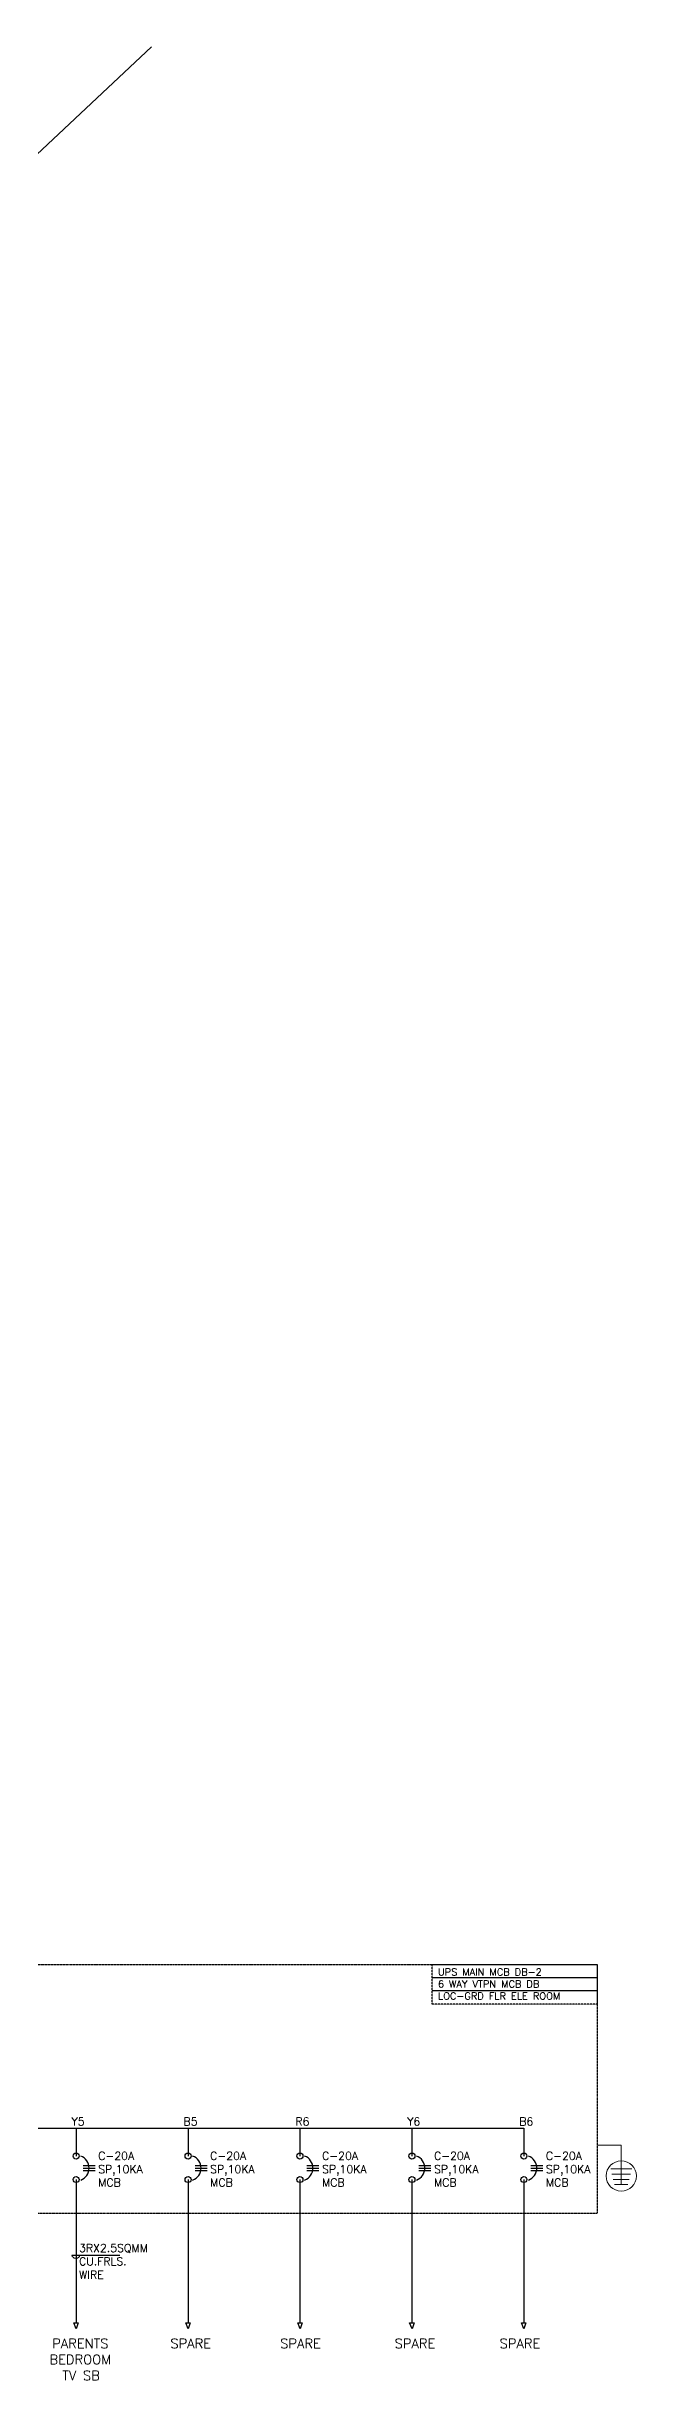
# Model space of a CAD drawing. Header units: inches. Extents: x 1505 to 45938, y 688 to 13260.
# Drawn here: x 11971 to 13446, y 7288 to 13122 of the extents above; entities that cross this region are included whole.
import ezdxf

# ---------------------------------------------------------------- set-up
doc = ezdxf.new("R2010")
doc.units = ezdxf.units.IN
doc.header["$MEASUREMENT"] = 0
doc.linetypes.add('DASHED', pattern=[0.75, 0.5, -0.25])
doc.linetypes.add('DASHED2', pattern=[0.375, 0.25, -0.125])
for name, color, linetype, lineweight in [('ELC.CABLE', 6, 'Continuous', 25), ('ELEC CT', 4, 'Continuous', 18), ('ELEC TEXT', 7, 'Continuous', 25), ('ELEC_PANEL', 3, 'DASHED', 30)]:
    doc.layers.add(name, color=color, linetype=linetype, lineweight=lineweight)
doc.layers.add('ELEC MCB', color=6, linetype='Continuous')
doc.layers.add('FITTING', color=7, linetype='Continuous')
doc.styles.add('ANAMIKA', font='romans.shx')
doc.styles.add('SARVESH', font='romans.shx')

# ---------------------------------------------------------------- blocks, each defined once
blk = doc.blocks.new('EARTHING')
at = {"layer": 'ELEC CT', "color": 7}
for p, q in [((-8.8, 0), (8.8, 0)), ((-7.8, -4.4), (7.8, -4.4)), ((-6.6, -8.8), (6.6, -8.8)), ((-5.5, -13.2), (5.5, -13.2))]:
    blk.add_line(p, q, dxfattribs=at)
for points in [[(0, 19.7), (-20.1, 19.7)], [(0, -13.2), (0, 19.7)]]:
    blk.add_lwpolyline(points, dxfattribs=at)
blk.add_circle((0, -6), 12.6, dxfattribs=at)
blk = doc.blocks.new('3P MCB')
for points in [[(17.5, -24), (47.5, -24)], [(17.5, -30), (47.5, -30)], [(17.5, -36), (47.5, -36)]]:
    blk.add_lwpolyline(points)
at = {"lineweight": 25}
for centre in [(0, 0), (0, -58.8)]:
    blk.add_circle(centre, 7.5, dxfattribs=at)
blk.add_arc((0.6, -30), 31.9, 289.80387, 70.19613, dxfattribs=at)

msp = doc.modelspace()

# ---------------------------------------------------------------- linework, layer by layer
for points in [[(7650.2, 10686.4), (8580.9, 9694.6), (12232.6, 13121.6)], [(12033.7, 7600.9), (12153.7, 7600.9)]]:
    msp.add_lwpolyline(points)
at = {"color": 6}
for points in [[(12044.4, 7789.9), (12044.4, 7431.4)], [(12324.4, 7789.9), (12324.4, 7431.4)], [(12604.4, 7789.9), (12604.4, 7431.4)], [(12884.4, 7789.9), (12884.4, 7431.4)], [(13164.4, 7789.9), (13164.4, 7431.4)]]:
    msp.add_lwpolyline(points, dxfattribs=at)
at = {"layer": 'ELC.CABLE'}
msp.add_line((9524.4, 7918.6), (13164.4, 7918.6), dxfattribs=at)
for points in [[(12044.4, 7918.6), (12044.4, 7848.6)], [(12324.4, 7918.6), (12324.4, 7848.6)], [(12604.4, 7918.6), (12604.4, 7848.6)], [(12884.4, 7918.6), (12884.4, 7848.6)], [(13164.4, 7918.6), (13164.4, 7848.6)]]:
    msp.add_lwpolyline(points, dxfattribs=at)
at = {"layer": 'ELEC TEXT', "color": 6}
for points in [[(12038.7, 7431.4), (12049.7, 7431.4), (12044.7, 7416.4), (12038.7, 7431.4)], [(12318.7, 7431.4), (12329.7, 7431.4), (12324.7, 7416.4), (12318.7, 7431.4)], [(12598.7, 7431.4), (12609.7, 7431.4), (12604.7, 7416.4), (12598.7, 7431.4)], [(12878.7, 7431.4), (12889.7, 7431.4), (12884.7, 7416.4), (12878.7, 7431.4)], [(13158.7, 7431.4), (13169.7, 7431.4), (13164.7, 7416.4), (13158.7, 7431.4)]]:
    msp.add_lwpolyline(points, dxfattribs=at)
at = {"layer": 'ELEC_PANEL', "linetype": 'DASHED2'}
msp.add_lwpolyline([(9341.1, 8327.4), (13347.7, 8327.4), (13347.7, 7704.7), (9341.1, 7704.7)], close=True, dxfattribs=at)
at = {"layer": 'ELEC_PANEL'}
msp.add_lwpolyline([(12935.4, 8327.4), (13347.7, 8327.4), (13347.7, 8228.4), (12935.4, 8228.4)], close=True, dxfattribs=at)
at = {"layer": 'ELEC_PANEL', "linetype": 'Continuous'}
for points in [[(12935.4, 8295), (13347.7, 8295)], [(12935.4, 8262.6), (13347.7, 8262.6)]]:
    msp.add_lwpolyline(points, dxfattribs=at)
at = {"layer": 'ELEC_PANEL'}
msp.add_lwpolyline([(12935.4, 8262.6), (13280, 8262.6)], dxfattribs=at)
at = {"layer": 'FITTING', "lineweight": 15, "extrusion": (0, 0, -1)}
msp.add_ellipse((12043.7, 7600.9), major_axis=(-10, 0), ratio=0.785432, start_param=3.141593, end_param=6.283185, dxfattribs=at)

# ---------------------------------------------------------------- block references
at = {"layer": 'ELEC MCB', "color": 6, "lineweight": 25}
for p in [(12044.4, 7848.6), (12324.4, 7848.6), (12604.4, 7848.6), (12884.4, 7848.6), (13164.4, 7848.6)]:
    msp.add_blockref('3P MCB', p, dxfattribs=at)
at = {"layer": 'ELEC_PANEL', "color": 7, "xscale": 3, "yscale": 3, "zscale": 3}
msp.add_blockref('EARTHING', (13408, 7816.7), dxfattribs=at)

# ---------------------------------------------------------------- texts
at = {"layer": 'ELEC TEXT', "attachment_point": 1, "style": 'ANAMIKA'}
for s, insert, char_height, width in [('UPS MAIN MCB DB-2\\P6 WAY VTPN MCB DB\\PLOC-GRD FLR ELE ROOM', (12949.4, 8317.7), 18, 461.336), ('\\pi35.28711;PARENTS \\P\\pi28.42997;BEDROOM\\P\\pi44.42997; TV SB', (11949.1, 7391.9), 24, 219.146), ('SPARE', (12280.2, 7391.9), 24, 140.754), ('SPARE', (12554.7, 7391.9), 24, 140.754), ('SPARE', (12841.2, 7391.9), 24, 140.754), ('SPARE', (13103.7, 7391.9), 24, 140.754)]:
    msp.add_mtext(s, dxfattribs=dict(at, insert=insert, char_height=char_height, width=width))
at = {"layer": 'ELEC TEXT', "linetype": 'DASHED2', "char_height": 20, "width": 200.319, "attachment_point": 4, "style": 'SARVESH'}
for s, insert in [('\\pt60.01;Y5', (12032.9, 7934.9)), ('\\pt60.01;B5', (12312.9, 7934.9)), ('\\pt60.01;R6', (12592.9, 7934.9)), ('\\pt60.01;Y6', (12872.9, 7934.9)), ('\\pt60.01;B6', (13152.9, 7934.9)), ('\\pt60.01;C-20A\\P\\ptz;SP,10KA\\PMCB', (12099.6, 7815.7)), ('\\pt60.01;C-20A\\P\\ptz;SP,10KA\\PMCB', (12379.6, 7815.7)), ('\\pt60.01;C-20A\\P\\ptz;SP,10KA\\PMCB', (12659.6, 7815.7)), ('\\pt60.01;C-20A\\P\\ptz;SP,10KA\\PMCB', (12939.6, 7815.7)), ('\\pt60.01;C-20A\\P\\ptz;SP,10KA\\PMCB', (12939.6, 7815.7)), ('\\pt60.01;C-20A\\P\\ptz;SP,10KA\\PMCB', (13219.6, 7815.7)), ('3RX2.5SQMM \\PCU.FRLS.\\PWIRE', (12051.7, 7585.3))]:
    msp.add_mtext(s, dxfattribs=dict(at, insert=insert))

doc.saveas('drawing.dxf')
